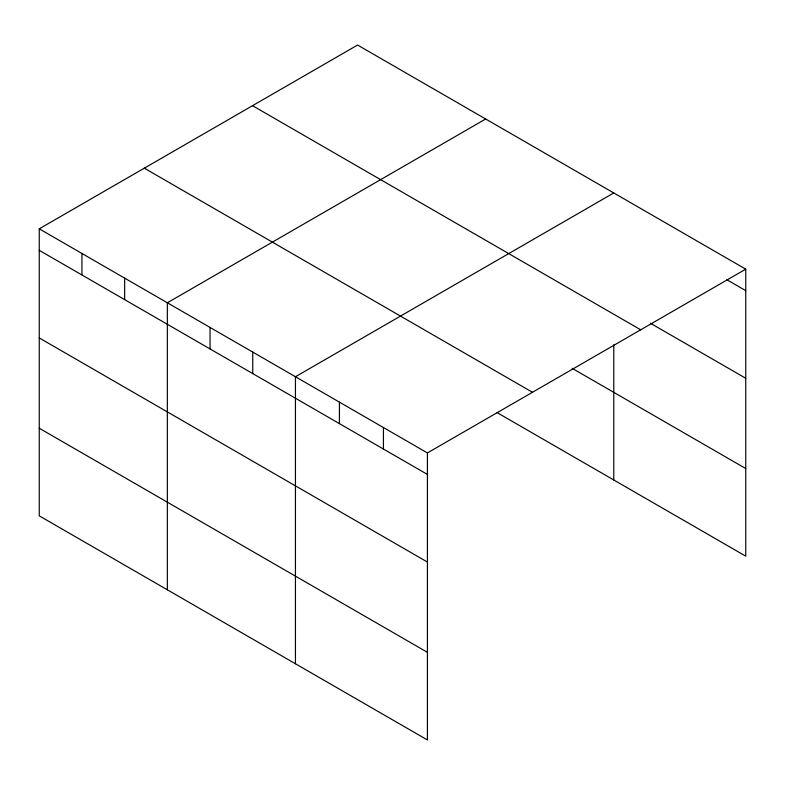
<?xml version="1.0" encoding="UTF-8"?>
<svg xmlns="http://www.w3.org/2000/svg" width="785" height="785" viewBox="0 0 785 785"><rect width="100%" height="100%" fill="white"/><g stroke="black" fill="none" stroke-linecap="round" stroke-linejoin="round"><path stroke-width="1.18" d="M427.423 562.06L427.423 452.935L39.25 228.827L39.25 515.843L427.423 739.961L427.423 562.06L39.25 337.942M497.131 412.635L745.75 556.172L745.75 269.157L357.577 45.039L39.25 228.827M485.67 118.996L167.342 302.784L167.342 589.8M613.772 192.953L295.445 376.741L295.445 663.757M427.423 452.935L745.75 269.157M726.9 279.764L745.75 290.646M650.431 323.243L745.75 378.272M252.525 105.69L640.697 329.798M572.118 368.302L745.75 468.547M144.303 168.176L532.475 392.284M39.25 250.327L427.423 474.434M39.25 428.227L427.423 652.335M613.772 344.772L613.772 479.978M383.433 427.54L383.433 449.04M339.434 402.136L339.434 423.635M252.741 352.092L252.741 373.582M210.046 327.433L210.046 348.933M124.648 278.135L124.648 299.625M81.944 253.476L81.944 274.976"/></g></svg>
